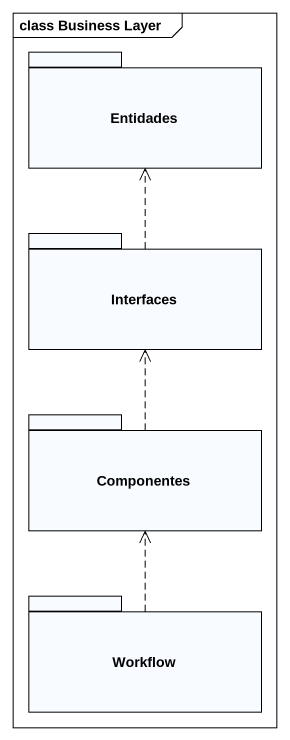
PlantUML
@startuml
mainframe class Business Layer
package Entidades {
}
package Interfaces {
}
package Componentes {
}
package Workflow {
}
Interfaces .up.> Entidades
Componentes .up.> Interfaces
Workflow .up.> Componentes
@enduml
